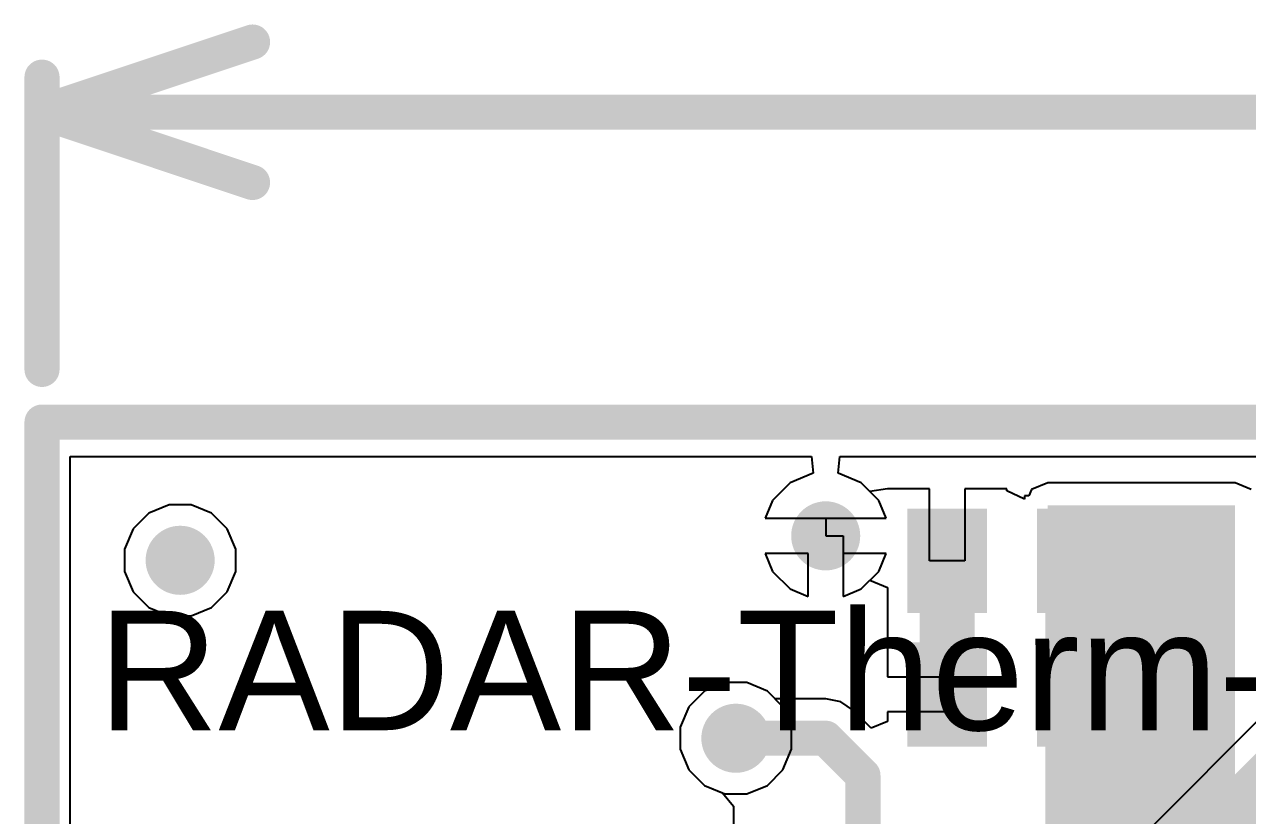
# Model space of a CAD drawing. Header units: millimetres. Extents: x 0 to 1.74, y -0.02 to 0.58.
# Drawn here: x -0.005 to 0.3435, y 0.3407 to 0.566 of the extents above; entities that cross this region are included whole.
import ezdxf

# ---------------------------------------------------------------- set-up
doc = ezdxf.new("R2010")
doc.units = ezdxf.units.MM
doc.header["$MEASUREMENT"] = 0
for name, color, linetype in [('BottomLayer', 5, 'Continuous'), ('BottomPaste', 16, 'Continuous'), ('BottomSolder', 6, 'Continuous'), ('Mechanical1', 6, 'Continuous'), ('Mechanical2', 216, 'Continuous'), ('TopLayer', 1, 'Continuous'), ('TopOverlay', 2, 'Continuous'), ('TopPaste', 8, 'Continuous'), ('TopSolder', 216, 'Continuous'), ('ViaHoleLayer', 16, 'Continuous')]:
    doc.layers.add(name, color=color, linetype=linetype)
doc.styles.add('Arial', font='', dxfattribs={"height": 0.2})
doc.styles.get('Arial').set_extended_font_data('Arial')

# ---------------------------------------------------------------- blocks, each defined once
blk = doc.blocks.new('C___0402_B_3')
at = {"layer": 'BottomLayer'}
for points in [[(-0.0095, 0.0125), (-0.0095, -0.0125), (-0.0275, -0.0125), (-0.0275, 0.0125)], [(0.0275, 0.0125), (0.0275, -0.0125), (0.0095, -0.0125), (0.0095, 0.0125)]]:
    blk.add_hatch(color=5, dxfattribs=at).paths.add_polyline_path(points)
at = {"layer": 'BottomPaste'}
for points in [[(-0.0095, 0.0125), (-0.0095, -0.0125), (-0.0275, -0.0125), (-0.0275, 0.0125)], [(0.0275, 0.0125), (0.0275, -0.0125), (0.0095, -0.0125), (0.0095, 0.0125)]]:
    blk.add_hatch(color=16, dxfattribs=at).paths.add_polyline_path(points)
at = {"layer": 'BottomSolder'}
for points in [[(-0.00714, 0.01486), (-0.00714, -0.01486), (-0.02986, -0.01486), (-0.02986, 0.01486)], [(0.02986, 0.01486), (0.02986, -0.01486), (0.00714, -0.01486), (0.00714, 0.01486)]]:
    blk.add_hatch(color=6, dxfattribs=at).paths.add_polyline_path(points)
blk = doc.blocks.new('C___0402_B_4')
at = {"layer": 'BottomLayer'}
for points in [[(-0.0095, 0.0125), (-0.0095, -0.0125), (-0.0275, -0.0125), (-0.0275, 0.0125)], [(0.0275, 0.0125), (0.0275, -0.0125), (0.0095, -0.0125), (0.0095, 0.0125)]]:
    blk.add_hatch(color=5, dxfattribs=at).paths.add_polyline_path(points)
at = {"layer": 'BottomPaste'}
for points in [[(-0.0095, 0.0125), (-0.0095, -0.0125), (-0.0275, -0.0125), (-0.0275, 0.0125)], [(0.0275, 0.0125), (0.0275, -0.0125), (0.0095, -0.0125), (0.0095, 0.0125)]]:
    blk.add_hatch(color=16, dxfattribs=at).paths.add_polyline_path(points)
at = {"layer": 'BottomSolder'}
for points in [[(-0.00714, 0.01486), (-0.00714, -0.01486), (-0.02986, -0.01486), (-0.02986, 0.01486)], [(0.02986, 0.01486), (0.02986, -0.01486), (0.00714, -0.01486), (0.00714, 0.01486)]]:
    blk.add_hatch(color=6, dxfattribs=at).paths.add_polyline_path(points)

msp = doc.modelspace()

# ---------------------------------------------------------------- hatches: boundary and pattern name
at = {"layer": 'BottomLayer'}
h = msp.add_hatch(color=5, dxfattribs=at)
edge = h.paths.add_edge_path()
edge.add_arc((0.22333, 0.42035), 0.00984, 0, 360)
for points in [[(0.34, 0.328), (0.34, 0.429), (0.2866, 0.429), (0.2866, 0.328)], [(0.28595, 0.29803), (0.30395, 0.29803), (0.30395, 0.42571), (0.28595, 0.42571)]]:
    msp.add_hatch(color=5, dxfattribs=at).paths.add_polyline_path(points)
h = msp.add_hatch(color=5, dxfattribs=at)
edge = h.paths.add_edge_path()
edge.add_arc((0.03937, 0.41339), 0.00984, 0, 360)
h = msp.add_hatch(color=5, dxfattribs=at)
edge = h.paths.add_edge_path()
edge.add_arc((0.19773, 0.36271), 0.00984, 0, 360)
at = {"layer": 'BottomPaste'}
h = msp.add_hatch(color=16, dxfattribs=at)
edge = h.paths.add_edge_path()
edge.add_arc((0.03937, 0.41339), 0.00984, 0, 360)
at = {"layer": 'BottomSolder'}
h = msp.add_hatch(color=6, dxfattribs=at)
edge = h.paths.add_edge_path()
edge.add_arc((0.22333, 0.42035), 0.00591, 0, 360)
h = msp.add_hatch(color=6, dxfattribs=at)
edge = h.paths.add_edge_path()
edge.add_arc((0.03937, 0.41339), 0.00984, 0, 360)
h = msp.add_hatch(color=6, dxfattribs=at)
edge = h.paths.add_edge_path()
edge.add_arc((0.19773, 0.36271), 0.00591, 0, 360)
at = {"layer": 'TopLayer'}
h = msp.add_hatch(color=1, dxfattribs=at)
edge = h.paths.add_edge_path()
edge.add_arc((0.22333, 0.42035), 0.00984, 0, 360)
h = msp.add_hatch(color=1, dxfattribs=at)
edge = h.paths.add_edge_path()
edge.add_arc((0.03937, 0.41339), 0.00984, 0, 360)
h = msp.add_hatch(color=1, dxfattribs=at)
edge = h.paths.add_edge_path()
edge.add_arc((0.19773, 0.36271), 0.00984, 0, 360)
at = {"layer": 'TopPaste'}
h = msp.add_hatch(color=8, dxfattribs=at)
edge = h.paths.add_edge_path()
edge.add_arc((0.03937, 0.41339), 0.00984, 0, 360)
at = {"layer": 'TopSolder'}
h = msp.add_hatch(color=216, dxfattribs=at)
edge = h.paths.add_edge_path()
edge.add_arc((0.22333, 0.42035), 0.00591, 0, 360)
h = msp.add_hatch(color=216, dxfattribs=at)
edge = h.paths.add_edge_path()
edge.add_arc((0.03937, 0.41339), 0.00984, 0, 360)
h = msp.add_hatch(color=216, dxfattribs=at)
edge = h.paths.add_edge_path()
edge.add_arc((0.19773, 0.36271), 0.00591, 0, 360)
at = {"layer": 'ViaHoleLayer'}
h = msp.add_hatch(color=16, dxfattribs=at)
edge = h.paths.add_edge_path()
edge.add_arc((0.22333, 0.42035), 0.00591, 0, 360)
h = msp.add_hatch(color=16, dxfattribs=at)
edge = h.paths.add_edge_path()
edge.add_arc((0.19773, 0.36271), 0.00591, 0, 360)

# ---------------------------------------------------------------- linework, layer by layer
at = {"layer": 'BottomLayer'}
for p, q in [((0.008, 0.008), (0.008, 0.443)), ((0.008, 0.443), (0.21932, 0.443)), ((0.21932, 0.443), (0.21978, 0.43819)), ((0.22688, 0.43819), (0.22733, 0.443)), ((0.22733, 0.443), (0.57736, 0.443)), ((0.21978, 0.43819), (0.21322, 0.43547)), ((0.23343, 0.43547), (0.22688, 0.43819)), ((0.21322, 0.43547), (0.2082, 0.43045)), ((0.23595, 0.43295), (0.23343, 0.43547)), ((0.24095, 0.43371), (0.23595, 0.43295)), ((0.25295, 0.43371), (0.24095, 0.43371)), ((0.24095, 0.43371), (0.24095, 0.43371)), ((0.24095, 0.43371), (0.24095, 0.43371)), ((0.25295, 0.41321), (0.25295, 0.43371)), ((0.27495, 0.43371), (0.26295, 0.43371)), ((0.26295, 0.43371), (0.26295, 0.41321)), ((0.27495, 0.43321), (0.27495, 0.43371)), ((0.27995, 0.43085), (0.27495, 0.43321)), ((0.282, 0.43359), (0.28123, 0.43171)), ((0.2866, 0.43549), (0.282, 0.43359)), ((0.34, 0.43549), (0.2866, 0.43549)), ((0.34459, 0.43359), (0.34, 0.43549)), ((0.03622, 0.42923), (0.0304, 0.42682)), ((0.04252, 0.42923), (0.03622, 0.42923)), ((0.04834, 0.42682), (0.04252, 0.42923)), ((0.2082, 0.43045), (0.20608, 0.42535)), ((0.28123, 0.43171), (0.27995, 0.43171)), ((0.27995, 0.43171), (0.27995, 0.43085)), ((0.0304, 0.42682), (0.02594, 0.42236)), ((0.0528, 0.42236), (0.04834, 0.42682)), ((0.20608, 0.42535), (0.22333, 0.42535)), ((0.22333, 0.42535), (0.22333, 0.42035)), ((0.02594, 0.42236), (0.02353, 0.41654)), ((0.05521, 0.41654), (0.0528, 0.42236)), ((0.22333, 0.42035), (0.22833, 0.42035)), ((0.22833, 0.42035), (0.22833, 0.4031)), ((0.02353, 0.41654), (0.02353, 0.41023)), ((0.05521, 0.41023), (0.05521, 0.41654)), ((0.21833, 0.41535), (0.20608, 0.41535)), ((0.20608, 0.41535), (0.2082, 0.41024)), ((0.21833, 0.4031), (0.21833, 0.41535)), ((0.26295, 0.41321), (0.25295, 0.41321)), ((0.02353, 0.41023), (0.02594, 0.40441)), ((0.0528, 0.40441), (0.05521, 0.41023)), ((0.2082, 0.41024), (0.21322, 0.40522)), ((0.02594, 0.40441), (0.0304, 0.39996)), ((0.04834, 0.39996), (0.0528, 0.40441)), ((0.21322, 0.40522), (0.21833, 0.4031)), ((0.22833, 0.4031), (0.23343, 0.40522)), ((0.23343, 0.40522), (0.23595, 0.40774)), ((0.23595, 0.40774), (0.24095, 0.40567)), ((0.24095, 0.40567), (0.24095, 0.38021)), ((0.0304, 0.39996), (0.03622, 0.39754)), ((0.03622, 0.39754), (0.04252, 0.39754)), ((0.04252, 0.39754), (0.04834, 0.39996)), ((0.24095, 0.38021), (0.25795, 0.38021)), ((0.25795, 0.38021), (0.25795, 0.37021)), ((0.19458, 0.37856), (0.18876, 0.37614)), ((0.20088, 0.37856), (0.19458, 0.37856)), ((0.20671, 0.37614), (0.20088, 0.37856)), ((0.18876, 0.37614), (0.1843, 0.37169)), ((0.20892, 0.37393), (0.20671, 0.37614)), ((0.22333, 0.37393), (0.20892, 0.37393)), ((0.22762, 0.37308), (0.22333, 0.37393)), ((0.22333, 0.37393), (0.22333, 0.37393)), ((0.23126, 0.37064), (0.22762, 0.37308)), ((0.1843, 0.37169), (0.18189, 0.36587)), ((0.23633, 0.36557), (0.23126, 0.37064)), ((0.25795, 0.37021), (0.24095, 0.37021)), ((0.24095, 0.37021), (0.24095, 0.36748)), ((0.24095, 0.36748), (0.23633, 0.36557)), ((0.18189, 0.36587), (0.18189, 0.35956)), ((0.18189, 0.35956), (0.1843, 0.35374)), ((0.1843, 0.35374), (0.18876, 0.34928)), ((0.18876, 0.34928), (0.19395, 0.34713)), ((0.19395, 0.34713), (0.19701, 0.3434)), ((0.19701, 0.3434), (0.19701, 0.29482))]:
    msp.add_line(p, q, dxfattribs=at)
for points, const_width in [([(0.25795, 0.37521), (0.25795, 0.41321)], 0.01575), ([(0.19773, 0.36271), (0.22333, 0.36271)], 0.01), ([(0.22333, 0.36271), (0.23395, 0.35209)], 0.01), ([(0.23395, 0.31772), (0.23395, 0.35209)], 0.01)]:
    msp.add_lwpolyline(points, dxfattribs=dict(at, const_width=const_width))
for points, const_width in [([(0.25402, 0.41321, 1), (0.26189, 0.41321, 1)], 0.00787), ([(0.25402, 0.37521, 1), (0.26189, 0.37521, 1)], 0.00787), ([(0.19523, 0.36271, 1), (0.20023, 0.36271, 1)], 0.005), ([(0.22083, 0.36271, 1), (0.22583, 0.36271, 1)], 0.005), ([(0.22083, 0.36271, 1), (0.22583, 0.36271, 1)], 0.005), ([(0.23145, 0.35209, 1), (0.23645, 0.35209, 1)], 0.005), ([(0.23145, 0.35209, 1), (0.23645, 0.35209, 1)], 0.005)]:
    msp.add_lwpolyline(points, format="xyb", close=True, dxfattribs=dict(at, const_width=const_width))
at = {"layer": 'Mechanical1', "const_width": 0.01}
for points in [[(0, 0.541), (0.06, 0.561)], [(0, 0.46776), (0, 0.551)], [(0, 0.541), (0.06, 0.521)], [(0, 0.541), (0.477, 0.541)]]:
    msp.add_lwpolyline(points, dxfattribs=at)
at = {"layer": 'Mechanical1', "const_width": 0.005}
for points in [[(0.0575, 0.561, 1), (0.0625, 0.561, 1)], [(-0.0025, 0.551, 1), (0.0025, 0.551, 1)], [(-0.0025, 0.541, 1), (0.0025, 0.541, 1)], [(-0.0025, 0.541, 1), (0.0025, 0.541, 1)], [(-0.0025, 0.541, 1), (0.0025, 0.541, 1)], [(0.0575, 0.521, 1), (0.0625, 0.521, 1)], [(-0.0025, 0.46776, 1), (0.0025, 0.46776, 1)]]:
    msp.add_lwpolyline(points, format="xyb", close=True, dxfattribs=at)
at = {"layer": 'Mechanical2', "const_width": 0.01}
for points in [[(0, 0), (0, 0.45276)], [(0, 0.45276), (1.49606, 0.45276)]]:
    msp.add_lwpolyline(points, dxfattribs=at)
at = {"layer": 'Mechanical2', "const_width": 0.005}
msp.add_lwpolyline([(-0.0025, 0.45276, 1), (0.0025, 0.45276, 1)], format="xyb", close=True, dxfattribs=at)
msp.add_lwpolyline([(-0.0025, 0.45276, 1), (0.0025, 0.45276, 1)], format="xyb", close=True, dxfattribs=at)
at = {"layer": 'TopLayer'}
for p, q in [((0.008, 0.008), (0.008, 0.443)), ((0.008, 0.443), (0.21932, 0.443)), ((0.21932, 0.443), (0.21978, 0.43819)), ((0.22688, 0.43819), (0.22733, 0.443)), ((0.22733, 0.443), (0.57736, 0.443)), ((0.21978, 0.43819), (0.21322, 0.43547)), ((0.23343, 0.43547), (0.22688, 0.43819)), ((0.21322, 0.43547), (0.2082, 0.43045)), ((0.23845, 0.43045), (0.23343, 0.43547)), ((0.03622, 0.42923), (0.0304, 0.42682)), ((0.04252, 0.42923), (0.03622, 0.42923)), ((0.04834, 0.42682), (0.04252, 0.42923)), ((0.2082, 0.43045), (0.20608, 0.42535)), ((0.24057, 0.42535), (0.23845, 0.43045)), ((0.0304, 0.42682), (0.02594, 0.42236)), ((0.0528, 0.42236), (0.04834, 0.42682)), ((0.20608, 0.42535), (0.24057, 0.42535)), ((0.02594, 0.42236), (0.02353, 0.41654)), ((0.05521, 0.41654), (0.0528, 0.42236)), ((0.02353, 0.41654), (0.02353, 0.41023)), ((0.05521, 0.41023), (0.05521, 0.41654)), ((0.21833, 0.41535), (0.20608, 0.41535)), ((0.20608, 0.41535), (0.2082, 0.41024)), ((0.21833, 0.4031), (0.21833, 0.41535)), ((0.24057, 0.41535), (0.22833, 0.41535)), ((0.22833, 0.41535), (0.22833, 0.4031)), ((0.23845, 0.41024), (0.24057, 0.41535)), ((0.02353, 0.41023), (0.02594, 0.40441)), ((0.0528, 0.40441), (0.05521, 0.41023)), ((0.2082, 0.41024), (0.21322, 0.40522)), ((0.23343, 0.40522), (0.23845, 0.41024)), ((0.02594, 0.40441), (0.0304, 0.39996)), ((0.04834, 0.39996), (0.0528, 0.40441)), ((0.21322, 0.40522), (0.21833, 0.4031)), ((0.22833, 0.4031), (0.23343, 0.40522)), ((0.0304, 0.39996), (0.03622, 0.39754)), ((0.03622, 0.39754), (0.04252, 0.39754)), ((0.04252, 0.39754), (0.04834, 0.39996)), ((0.19458, 0.37856), (0.18876, 0.37614)), ((0.20088, 0.37856), (0.19458, 0.37856)), ((0.20671, 0.37614), (0.20088, 0.37856)), ((0.18876, 0.37614), (0.1843, 0.37169)), ((0.21116, 0.37169), (0.20671, 0.37614)), ((0.1843, 0.37169), (0.18189, 0.36587)), ((0.21358, 0.36587), (0.21116, 0.37169)), ((0.35145, 0.37272), (0.31271, 0.33397)), ((0.18189, 0.36587), (0.18189, 0.35956)), ((0.21358, 0.35956), (0.21358, 0.36587)), ((0.18189, 0.35956), (0.1843, 0.35374)), ((0.21116, 0.35374), (0.21358, 0.35956)), ((0.1843, 0.35374), (0.18876, 0.34928)), ((0.20671, 0.34928), (0.21116, 0.35374)), ((0.18876, 0.34928), (0.19458, 0.34687)), ((0.20088, 0.34687), (0.20671, 0.34928)), ((0.19458, 0.34687), (0.20088, 0.34687))]:
    msp.add_line(p, q, dxfattribs=at)
at = {"layer": 'TopLayer', "const_width": 0.01575}
msp.add_lwpolyline([(0.32271, 0.32397), (0.36145, 0.36271)], dxfattribs=at)

# ---------------------------------------------------------------- block references
at = {"rotation": 180}
for name, p in [('C___0402_B_4', (0.27645, 0.41321)), ('C___0402_B_3', (0.27645, 0.37521))]:
    msp.add_blockref(name, p, dxfattribs=at)

# ---------------------------------------------------------------- texts
at = {"layer": 'TopOverlay', "style": 'Arial'}
msp.add_text('RADAR-Therm-v2.0', height=0.034, dxfattribs=at).set_placement((0.016, 0.365))

doc.saveas('drawing.dxf')
